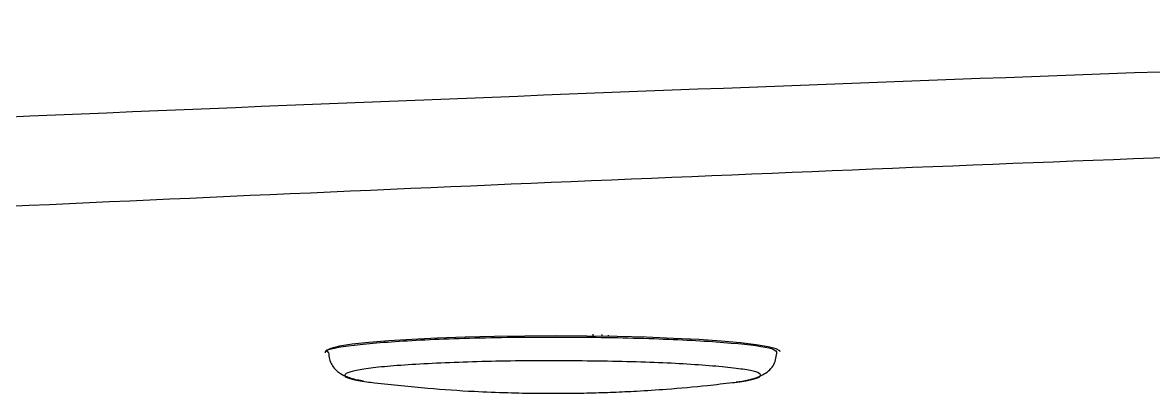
# Model space of a CAD drawing. Extents: x 398 to 508, y 623 to 782.
# Drawn here: x 415.503 to 419.232, y 727.095 to 728.316 of the extents above; entities that cross this region are included whole.
import ezdxf

# ---------------------------------------------------------------- set-up
doc = ezdxf.new("R2010")
doc.units = 0
doc.header["$MEASUREMENT"] = 0
doc.layers.add('GEOMETRY', color=2, linetype='Continuous', lineweight=25)

msp = doc.modelspace()

# ---------------------------------------------------------------- linework, layer by layer
at = {"layer": 'GEOMETRY'}
for p, q in [((417.384, 727.2831), (417.384, 727.29)), ((417.4136, 727.2827), (417.4136, 727.2884)), ((417.4351, 727.2823), (417.4351, 727.286)), ((416.5009, 727.2316), (416.5009, 727.228))]:
    msp.add_line(p, q, dxfattribs=at)
at = {"layer": 'GEOMETRY', "flags": 128}
for points in [[(418.0009, 727.2316), (417.9998, 727.2344), (417.9874, 727.2415), (417.9612, 727.2484), (417.9217, 727.255), (417.8698, 727.2611), (417.8064, 727.2667), (417.7326, 727.2717), (417.6498, 727.2759), (417.5596, 727.2793), (417.4637, 727.2818), (417.3638, 727.2833), (417.2617, 727.2839), (417.1595, 727.2835), (417.059, 727.2822), (416.9621, 727.2799), (416.8705, 727.2767), (416.786, 727.2726)], [(416.786, 727.2726), (416.7102, 727.2678), (416.6445, 727.2624), (416.5901, 727.2563), (416.5479, 727.2498), (416.5189, 727.2429), (416.5035, 727.2359), (416.5009, 727.2316)]]:
    msp.add_lwpolyline(points, dxfattribs=at)
at = {"layer": 'GEOMETRY'}
for points, knots in [([(424.422, 728.3163), (423.5181, 728.2916), (422.6144, 728.2656), (420.8069, 728.2082), (419.9033, 728.1771), (417.1926, 728.0782), (415.3857, 728.0047), (413.5792, 727.9222)], [0, 0, 0, 0, 0.25, 0.25, 0.5, 0.5, 1, 1, 1, 1]), ([(424.4638, 728.0473), (424.1106, 728.037), (423.7573, 728.0264), (423.0509, 728.0044), (422.6977, 727.9931), (421.6381, 727.9581), (419.5191, 727.884), (417.4005, 727.7975), (414.5763, 727.6711), (413.1644, 727.6024), (410.3412, 727.454), (408.9299, 727.3743), (407.5189, 727.289)], [0, 0, 0, 0, 0.0625, 0.0625, 0.125, 0.125, 0.25, 0.5, 0.5, 0.75, 0.75, 1, 1, 1, 1]), ([(416.5124, 727.2286), (416.5093, 727.2304), (416.4948, 727.239), (416.5847, 727.2542), (416.7724, 727.2701), (417.0418, 727.2797), (417.3403, 727.2813), (417.627, 727.2749), (417.8523, 727.2613), (417.9873, 727.2443), (417.9889, 727.2324), (417.9895, 727.2274)], [0, 0, 0, 0, 0.034001, 0.1589545, 0.2839079, 0.4088613, 0.5338148, 0.6587682, 0.7837216, 0.9086751, 1, 1, 1, 1]), ([(416.512, 727.2287), (416.5126, 727.2214), (416.5138, 727.2066), (416.5222, 727.1884), (416.5331, 727.1738), (416.5494, 727.1598), (416.571, 727.1494), (416.5958, 727.141), (416.6201, 727.1373), (416.6271, 727.1363)], [0, 0, 0, 0, 0.085819, 0.174528, 0.265423, 0.363425, 0.570092, 0.876784, 1, 1, 1, 1]), ([(417.8555, 727.1323), (417.8692, 727.1342), (417.9017, 727.1388), (417.9427, 727.1528), (417.9814, 727.181), (417.9877, 727.2125), (417.9906, 727.2275)], [0, 0, 0, 0, 0.2078468, 0.4953441, 0.7601193, 1, 1, 1, 1]), ([(417.8438, 727.13), (417.8462, 727.1303), (417.8742, 727.133), (417.9064, 727.1392), (417.9359, 727.1483), (417.9396, 727.1581), (417.917, 727.1676), (417.8668, 727.1761), (417.7917, 727.1838), (417.6981, 727.191), (417.588, 727.1966), (417.4644, 727.2001), (417.3312, 727.2016), (417.1952, 727.2021), (417.0626, 727.2007), (416.9377, 727.197), (416.824, 727.1916), (416.7247, 727.1854), (416.647, 727.1779), (416.5939, 727.1691), (416.5666, 727.1595), (416.5621, 727.1503), (416.586, 727.1412), (416.6211, 727.1342), (416.6544, 727.1307), (416.6629, 727.1298)], [0, 0, 0, 0, 0.004275, 0.050104, 0.097983, 0.145391, 0.191082, 0.236904, 0.284717, 0.332508, 0.378325, 0.424031, 0.471472, 0.519202, 0.564939, 0.610625, 0.658276, 0.705846, 0.751584, 0.797421, 0.845292, 0.892752, 0.938469, 0.984295, 1, 1, 1, 1]), ([(416.6628, 727.1298), (416.7215, 727.1233), (416.8312, 727.1111), (416.9781, 727.1016), (417.0984, 727.0967), (417.1994, 727.0947), (417.2896, 727.0946), (417.3733, 727.0959), (417.4508, 727.0984), (417.535, 727.1024), (417.6387, 727.1093), (417.7441, 727.1181), (417.8164, 727.1272), (417.8437, 727.1306)], [0, 0, 0, 0, 0.1496107, 0.2796118, 0.3728882, 0.4549224, 0.5354923, 0.6016254, 0.667059, 0.7319382, 0.8152482, 0.9303033, 1, 1, 1, 1])]:
    msp.add_open_spline(points, degree=3, knots=knots, dxfattribs=at)

doc.saveas('drawing.dxf')
